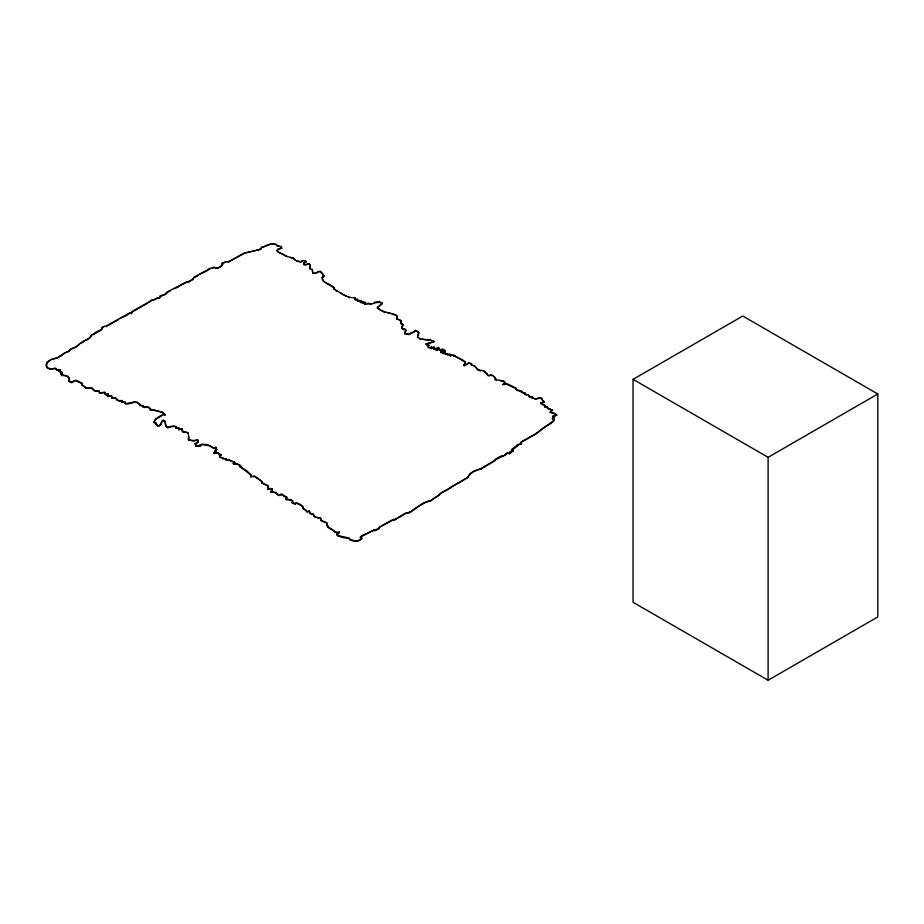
<?xml version="1.0" encoding="UTF-8"?>
<svg xmlns="http://www.w3.org/2000/svg" width="924" height="924" viewBox="0 0 924 924"><rect width="100%" height="100%" fill="white"/><g stroke="black" fill="none" stroke-linecap="round" stroke-linejoin="round"><path stroke-width="1.39" d="M509.182 453.696L507.426 452.691L505.463 454.562L507.426 453.072L509.69 453.788L510.868 452.968L509.909 452.298L513.27 451.305C508.454 448.152 526.276 441.198 512.058 449.722M309.228 511.064L310.372 513.467L309.228 511.064L306.456 511.596L306.225 510.487L302.853 508.223L303.245 507.599M495.414 459.829L480.988 468.56L474.116 470.928L470.27 473.515L467.428 477.465L470.27 473.897L474.116 471.298L480.988 468.942L494.606 461.111L495.865 458.882L501.57 455.832L502.633 456.398L505.844 454.758M159.563 296.592L159.563 296.731A3.442 1.987 0 0 0 160.002 297.251L156.422 298.591A4.585 2.645 0 0 0 156.098 298.868M267.694 488.877L267.81 486.936L267.856 489.085L272.06 488.935M426.207 343.786L432.282 341.996C434.095 341.545 434.072 342.515 432.282 342.377L426.207 344.098L426.495 344.871L428.817 345.276L426.207 343.786L426.264 344.398M267.81 487.306L267.764 485.92L262.601 483.414L262.52 482.674L262.046 483.183L261.885 481.693L254.747 476.518L250.854 476.772L251.12 475.132L246.985 470.974L240.217 466.77L251.12 475.132M378.574 528.886L379.371 527.431L390.887 521.067C396.211 519.08 394.144 518.549 390.887 520.686L379.371 527.05L378.574 528.886L374.971 530.653L374.128 529.856L361.538 535.908L360.106 537.294L361.942 537.93L360.868 539.581C357.415 542.307 353.141 541.452 349.734 539.558L349.099 537.976L337.988 535.62L341.51 537.214L349.769 538.773M309.759 267.44L309.806 266.077M176.126 426.438C178.424 427.396 170.813 425.028 167.475 427.466L166.355 426.68M322.083 279.002L323.423 281.243L322.141 277.662L324.405 275.618L322.141 277.662M234.812 462.601L229.406 460.325L226.345 460.337L225.999 458.812L222.615 458.454L225.999 458.812M417.452 337.029L418.78 333.333M222.615 458.835L222.661 457.865L219.727 457.091L219.589 455.301L221.24 454.989M450.254 355.682L452.413 354.816L453.453 355.648L453.799 355.047L453.476 356.387L455.382 355.983C456.225 358.177 462.751 358.997 465.026 361.838L464.391 364.506L465.107 362.127M276.484 244.929L276.888 245.911L278.748 246.142M357.496 300.3C358.443 296.962 355.659 301.132 354.585 298.914L355.093 297.632L352.391 297.69C345.969 297.332 340.101 292.4 334.419 289.327C334.153 285.054 326.738 284.292 323.423 280.861M259.355 249.549L260.464 249.561L261.504 247.909L258.836 249.769L244.098 253.107L229.106 261.561L225.918 261.7L222.003 263.213L222.823 264.241L220.178 266.851L217.336 268.11L213.883 267.267L210.152 268.353L193.844 277.373C193.393 281.139 189.478 279.949 188.935 282.236M276.461 245.207C278.055 245.553 283.449 247.309 280.295 246.569M312.428 270.12L312.959 273.331L315.176 273.458M310.187 265.488L309.17 263.767L304.885 264.738L303.869 264.021M437.479 350.069C432.317 351.882 445.657 343.82 434.095 349.526C434.915 346.835 433.46 346.939 431.404 348.66C432.432 345.449 428.817 348.868 428.447 346.639M434.557 347.597L433.622 346.904L431.97 348.498M285.955 499.468L286.821 497.412L284.938 497.031L282.709 495.021L286.821 497.031L285.955 499.468L291.245 499.584L292.654 500.981L292.203 502.887L295.172 504.054L296.696 503.222L301.721 505.705L303.361 507.68M261.504 248.29L261.573 247.424C265.673 246.639 270.94 242.458 274.058 244.433M357.496 299.919L358.085 301.386L360.487 300.704L360.014 301.755M154.135 422.326L155.74 418.803L161.608 415.107L165.234 414.633L162.555 412.196L150.046 409.055M401.605 327.754L403.141 324.567L401.547 324.209L401.801 323.331L400.589 322.672L400.623 320.201L397.124 318.999M404.527 333.957L405.624 331.173M182.386 429.533L181.231 428.875L178.886 429.718L179.117 428.043L175.722 427.974L179.117 428.424M433.864 348.544L434.557 347.216M541.464 402.737L544.317 401.825L541.071 403.13M321.125 519.577L320.478 518.179L320.824 520.524L326.877 523.169L326.784 524.901L327.939 526.414L326.946 525.398L326.877 522.788L320.824 520.143M357.553 299.688L355.994 300M262.601 483.414L262.046 483.183M222.418 265.142C223.25 263.86 219.831 268.665 219.565 267.094M164.946 421.737L164.726 420.72M450.207 355.624L450.127 354.019L446.973 354.285M314.206 516.666L320.397 518.214L315.442 517.324L313.317 514.968M488.276 375.756L492.284 375.213L495.541 377.928L495.426 379.556L503.869 381.069L504.966 382.455L502.979 384.292L507.773 384.061L516.019 388.149L515.846 388.796C516.701 391.268 522.176 389.732 521.263 391.834L525.167 393.162L524.532 394.178M516.019 388.149L515.846 389.166L517.532 390.332M159.043 298.025L160.002 297.771A3.442 1.987 0 0 1 159.563 297.112L160.06 295.865L164.611 294.537M161.203 423.1L162.462 420.489L164.691 420.894M148.926 302.321L151.213 300.184L152.783 300.323L157.761 297.724M150.254 301.698L151.213 300.566L155.775 299.249M545.195 406.144L545.125 407.507M546.558 407.542C546.188 406.225 548.671 408.893 550.796 409.759M125.075 402.783L125.433 403.88L128.471 403.904L134.13 402.356C137.641 401.189 141.672 406.548 139.062 403.776M428.424 347.921L427.466 345.692L428.817 344.895M334.419 289.327L333.668 289.189L334.28 287.422M521.148 392.192L521.737 391.152M464.391 364.137L463.894 365.558M197.724 441.476L197.898 440.298L193.22 440.921L188.646 440.043L188.958 437.606M378.563 527.8L378.574 528.505L374.971 530.272M222.661 457.865L219.727 457.472L219.589 455.301M271.852 491.071L270.582 491.764L271.852 491.452L272.337 488.588L267.694 488.496M271.656 490.621L272.06 488.553M154.135 421.945C153.199 424.347 157.565 421.968 156.283 423.908M69.369 379.163L68.63 381.115L71.183 382.698L75.826 380.596L82.444 383.876M409.286 512.381C414.864 509.124 423.053 501.709 430.422 500.658L438.75 495.252L430.422 501.039C423.1 502.194 415.835 508.674 409.748 512.624L405.451 513.617L394.56 520.05M46.801 363.167L46.5 367.255L47.817 368.202A6.179 3.569 0 0 0 51.49 369.288L54.689 368.468L56.029 368.942M401.767 326.761L403.211 325.179L401.547 324.59L401.801 323.7L400.589 323.053L401.132 320.709M405.867 330.549L404.758 332.594M309.806 266.459L310.187 265.119L309.17 264.149M417.544 335.735L418.745 332.421C415.985 330.18 415.788 330.007 413.906 332.19M175.722 428.343L176.091 427.084M274.185 243.751L276.253 244.386L276.484 245.31M440.921 352.506L441.499 351.051M441.487 351.224C445.726 348.741 441.591 350.057 441.302 351.501M82.352 383.703C81.647 384.95 81.647 385.828 82.352 384.084L82.236 383.275L75.826 380.214L72.834 381.427L72.199 382.628M549.768 409.297L552.425 410.187L549.988 412.682M552.425 410.187C546.534 413.559 555.024 411.965 556.652 415.003C548.186 416.574 556.525 416.493 552.864 418.48C553.488 421.286 550.935 418.006 554.227 417.359M554.157 417.879C549.48 415.996 555.774 417.024 556.652 415.003M61.4 373.469L60.534 374.035L61.469 374.035L61.908 372.199L58.743 371.09L60.464 369.762L56.814 369.727L55.867 368.953M61.469 374.035L61.931 372.591L58.743 371.471L60.464 370.143L56.814 370.108L55.763 368.168L51.49 368.919A6.179 3.569 0 0 1 47.817 367.821L46.373 366.17M397.228 316.493L396.8 318.734M396.789 317.821L397.112 315.534C390.621 312.485 383.344 312.659 377.581 308.246M495.518 459.771L502.656 456.19M46.685 363.167L50 360.429M339.408 532.409L336.752 534.28L337.988 536.001M417.452 336.659C420.79 341.014 428.701 338.38 433.853 341.349L433.656 342.007M101.94 328.713C102.83 325.156 108.189 326.784 110.522 323.573L129.406 313.028L131.531 313.352L129.406 313.409L127.604 314.61M181.092 285.077C186.267 280.954 191.164 282.028 193.809 277.754M438.75 495.634C439.247 493.231 447.32 490.321 450.554 487.872A8.12 4.689 0 0 1 451.836 486.948L467.787 477.188M360.568 536.948L374.128 530.226L374.971 530.653M46.327 364.53L46.662 363.894M154.308 421.205L155.74 418.803M521.436 443.867L521.021 442.377L535.643 434.176L545.01 426.773L550.935 423.596L554.227 420.27L535.643 433.795L521.021 441.995L521.436 443.867L517.047 445.299L517.671 445.749M164.426 421.39C161.815 416.135 161.169 430.11 155.971 424.37M161.434 423.758C156.502 430.307 157.484 421.702 154.019 422.245M364.668 303.095L364.587 304.227L369.323 303.73M364.449 303.857C368.122 300.023 359.24 303.95 363.467 302.887M165.061 415.292L162.555 412.578L155.648 410.568L150.866 410.198L149.792 409.863L149.919 408.327L148.845 407.207L142.539 406.352L144.179 407.507L147.944 407.253L149.919 408.708M214.761 453.003L215.292 452.113C217.44 451.455 213.779 451.755 215.28 450.612L216.84 449.572M430.954 348.487L431.681 346.904M471.402 365.396L471.587 363.941L468.422 363.04L471.587 363.571L471.517 365.223L474.255 365.569L474.705 366.447M455.266 356.756L455.382 355.983M445.784 353.546L446.881 353.696L447.389 354.989L450.404 354.816M306.225 510.487L302.853 508.604L303.361 507.299L300.543 504.585L296.696 502.852L295.807 502.772L295.172 504.054M250.854 476.772L251.074 476.426M188.323 439.131L188.623 436.648M377.466 307.773L382.351 303.315L379.152 301.467L374.855 302.321L374.093 303.638M379.152 301.467L378.701 302.494L374.855 302.702M382.351 303.315L377.165 307.657L380.087 309.656M464.148 364.841L464.298 365.869L466.424 364.726M68.595 351.651L71.044 349.237L75.191 347.32M101.998 328.621L101.501 329.371C99.318 331.115 92.412 332.652 93.751 334.858M131.451 312.543L136.81 309.424M164.564 294.629C168.561 290.552 172.788 289.327 176.842 287.006A4.793 2.772 0 0 0 177.512 286.821L182.571 283.934M402.899 329.429L405.624 329.799M468.422 363.04L463.94 365.43M182.871 284.199L184.303 283.449M438.519 349.711L439.501 349.214L436.232 349.965L438.553 348.51L435.158 348.764M218.595 267.463L217.59 268.434M87.457 339.593L88.207 338.681M46.801 363.548L46.905 362.335L50 360.048L57.392 357.842L64.38 353.026L68.595 351.27L71.044 348.856L75.826 346.974C79.464 344.098 82.86 340.933 85.84 340.113M61.238 355.798L65.5 352.587M531.947 397.516C535.319 398.521 531.161 398.752 532.282 397.112C528.747 398.025 529.891 395.391 527.685 394.617L524.578 394.04M531.947 397.898L532.282 397.112M79.441 344.167L76.415 346.939M126.403 315.511L127.062 314.876M307.103 511.977L309.228 511.446M159.621 296.673C162.462 295.738 164.345 294.733 166.609 293.347M370.212 304.4L369.831 303.534M320.824 520.524L321.021 518.838M180.654 285.285L177.986 286.89M126.114 315.823L124.497 316.378M95.946 333.079L101.501 329.752L101.721 327.685M131.531 313.733L131.451 312.162L133.033 310.868L150.254 301.316M364.703 303.245L365.419 302.587L364.506 302.494M529.498 395.564L529.244 397.008L532.282 397.493M525.167 393.162L524.578 394.421L526.507 395.056M91.684 335.158L91.257 335.886M542.966 401.178L541.649 398.96L544.317 402.206M122.291 400.901L121.471 402.46L125.375 402.344M121.564 401.975L122.234 400.438L119.335 400.75L116.516 399.387M458.627 482.698L458.396 483.24L467.787 477.569M103.777 326.761L101.721 328.066L102.391 327.304M176.01 287.861L173.897 288.785M349.734 539.558L356.964 541.21L360.868 539.2M89.097 338.588L91.153 336.359M301.443 261.908L302.437 261.042M394.56 519.669L405.451 513.247L409.748 512.243M197.805 275.329L196.685 276.565L193.844 277.373M138.473 403.557L137.064 402.217L134.13 401.975L125.976 403.626L124.983 403.107L124.775 401.663L121.471 401.917M107.346 395.738L108.362 393.913L105.371 394.386L104.978 392.203L99.677 392.839M265.535 246.05L263.744 246.777M156.514 419.046L162.174 415.465M440.921 352.125L444.952 350.739C444.814 353.684 441.071 353.603 445.322 351.466M441.418 352.148L444.952 350.739M512.058 449.584L513.27 451.305M517.301 445.98L517.047 444.918L521.436 443.485M137.838 308.847L147.759 302.968M337.641 533.702L337.202 535.065L336.752 534.28M354.319 298.071L355.093 298.013L354.585 299.295L355.405 299.757M277.292 250.369L277.778 249.076L281.635 248.059L277.292 250.081L277.512 251.582L280.007 253.107L277.512 251.201M197.909 442.122L195.195 443.647L195.934 444.721M184.788 283.218L186.394 282.143L188.046 282.363M451.328 355.486L450.462 356.11L450.207 355.243M270.582 491.383L275.814 492.457L278.736 495.541L279.799 494.398L281.97 494.051L282.709 495.391M278.736 495.541L282.421 494.687M177.87 286.983L177.651 287.133A4.793 2.772 0 0 1 176.842 287.387L176.103 287.803M222.511 264.934L222.003 263.594L222.984 263.121M360.914 538.981L361.942 538.311L360.487 537.629M509.182 453.314L510.868 452.598L509.909 451.917L511.122 451.097L513.27 450.924M85.539 388.034L92.007 387.999L94.953 390.852L98.88 390.783L99.677 393.22L104.978 392.584L105.371 394.756L108.362 394.294L107.346 395.357L107.588 396.5L111.654 396.165L111.943 398.244L114.738 397.886L116.586 398.949M292.203 502.887L292.55 501.813L292.723 502.529M206.606 270.986L210.152 268.734M370.998 304.343L371.633 303.938M467.325 364.391L467.994 363.964M85.793 340.298L89.64 337.722L91.684 334.777L95.415 333.518M338.38 533.645L339.385 531.993L337.988 532.328C334.049 532.339 331.832 528.366 327.974 527.096L327.777 525.779M57.762 357.542L60.718 356.075M240.217 466.77C242.053 465.349 238.219 464.68 237.329 463.79L233.322 463.513L234.523 464.402L237.329 464.16C238.219 465.061 242.053 465.731 240.217 467.151M106.595 326.669L107.161 325.618L112.555 323.157M458.396 482.859L451.836 486.567A8.12 4.689 0 0 0 450.554 487.491C447.32 489.939 439.247 492.85 438.75 495.252M305.856 264.945L308.154 264.01M54.077 358.639L56.734 358.085M243.37 253.881L229.106 261.561M428.378 346.766L427.466 346.073L428.817 345.276M270.293 244.225L266.077 245.911M200.577 445.322L202.229 444.559L209.251 445.668L213.017 447.99L214.888 448.186C215.338 446.627 217.463 448.59 215.535 448.544L216.84 449.191L215.28 450.231C213.779 451.374 217.44 451.074 215.292 451.732L214.726 453.222L213.698 453.465L214.726 452.841M118.561 319.612L112.867 322.811M633.067 379.348L742.757 316.031L877.8 393.994L877.8 616.932L768.11 680.249L633.067 602.286L633.067 379.348L768.11 457.322L877.8 393.994M142.539 406.352L143.451 405.682L139.57 405.105M142.539 406.733L143.451 406.063L139.57 405.474L139.478 404.839M60.534 374.035C62.081 376.877 67.186 374.208 69.046 378.309M545.125 407.126L547.216 406.641M227.824 262.046L228.909 261.977M243.901 253.592L247.101 252.471M51.987 359.355L52.414 358.743M233.322 463.513C237.734 462.081 230.838 461.353 229.406 459.956L225.964 459.771M233.322 463.894L234.95 463.502L234.915 462.762M505.959 384.188L502.979 384.673L504.966 382.836L503.615 381.323L499.93 380.561M68.63 381.115L69.104 378.147L69.404 379.163M505.844 454.377L502.633 456.398M213.883 267.648L212.37 268.318M316.239 272.915L319.277 271.494M68.076 351.559L66.724 351.975M533.414 398.163C536.255 400.577 539.108 396.096 541.637 398.383L541.649 399.341M541.637 398.383L537.987 398.359M124.116 316.597L121.09 317.833M443.901 349.595C442.804 347.724 439.812 351.178 439.501 349.214M443.901 349.977L439.524 350.081A1.525 0.878 0 0 1 439.454 349.838L439.454 349.515M446.038 354.469L446.881 353.696M199.549 274.474L205.682 271.425M157.565 297.955L158.593 297.99M166.181 426.23L167.475 427.847L173.874 426.114L176.126 426.819M361.631 302.679L363.19 301.813L361.284 302.448L360.51 301.686C364.368 301.848 358.962 299.619 358.085 301.005L357.38 300.623M170.432 290.806C169.15 291.36 164.865 292.481 166.609 293.728M250.854 476.391L254.747 476.137L261.885 481.323L262.52 482.674M223.793 262.866L225.918 262.081M252.321 251.42L254.897 250.762M328.17 527.027L328.17 527.408M258.836 249.769L256.144 250.439M428.216 340.147L422.522 339.258M415.234 330.203C415.211 332.49 410.302 332.19 408.962 334.188L404.527 333.576M263.259 246.974L261.573 247.424M195.195 444.028L197.909 442.504L197.898 439.916L193.22 440.552L188.346 439.778M360.21 301.744L362.093 301.386L360.51 302.067L360.764 302.679M82.317 385.008L86.463 387.745M82.317 385.377L86.232 388.034L92.007 388.369L93.774 390.609L98.441 390.991L99.561 392.411M280.007 252.726L286.983 256.479L290.506 257.403C293.832 257.357 298.406 263.848 293.486 257.946M122.234 400.82L118.838 400.981L116.516 399.769L116.586 398.567L114.738 397.505L111.943 397.863L111.654 395.784L107.276 395.691M413.144 332.49L408.962 334.557L406.341 334.142M293.578 258.605L291.972 257.9M534.476 398.533L536.313 399.214L537.502 398.602M445.738 353.603L442.919 353.673M525.167 393.543L522.002 392.7M541.071 402.748L545.634 405.809M195.969 446.269L200.496 445.645L195.969 446.269L195.195 443.647M429.406 347.886L431.681 347.285M219.589 455.671L221.24 455.37L220.998 454.412L219.323 454.146L218.145 452.841L213.698 453.095M451.79 355.209L452.621 354.839M303.8 263.19L305.925 262.208L305.636 261.342M72.199 382.247L68.63 380.734M274.185 244.121L272.153 243.867M490.69 375.283L492.284 375.583M220.998 454.793L219.323 454.527L218.145 453.222L213.698 453.465M270.582 491.764L275.814 492.839L277.004 494.063M546.107 406.583L547.216 407.022M181.889 430.931L188.253 432.836L188.623 437.029M178.886 429.718L182.201 428.621L182.525 431.993L187.168 432.559L188.577 433.876M487.941 375.594C484.881 371.598 489.027 377.442 490.69 374.901M216.239 267.671L216.759 268.41M216.239 268.052L215.061 267.845M286.971 499.11L292.654 500.981M496.454 380.007L494.929 379.672L495.541 378.309L493.52 376.241M388.115 313.144L389.951 313.294M284.269 254.932L281 253.499M483.425 371.182L487.202 374.22M506.571 384.199L511.653 386.636M480.468 370.998L477.292 369.508M434.292 349.18L433.691 348.787M327.974 527.477L334.511 531.254M323.331 275.444L324.405 275.618M262.046 482.802L267.764 485.539L268.029 486.555L267.925 485.747M296.927 261.319L300.566 262.012M442.919 353.291L445.738 353.234L445.726 354.285M84.558 340.771C83.426 340.609 83.125 343.37 81.358 342.746M551.443 412.543L555.081 413.756M549.768 409.678L547.1 407.657M430.792 340.402L430.203 340.136M521.737 391.533L518.202 390.783M402.61 329.394L401.605 327.385M292.203 502.506L295.172 503.672M200.496 445.645L199.307 445.276L202.229 444.178L205.001 444.479L209.251 445.299L213.017 447.609L214.888 447.805C215.338 446.246 217.463 448.209 215.535 448.163L216.516 449.387M199.307 445.645L200.496 446.026M310.152 513.167L311.931 514.091L312.982 513.536L314.322 516.239M334.846 532.189C333.98 530.364 336.417 533.98 337.988 532.709L339.385 532.374M473.596 365.719L474.543 366.1M326.853 283.645L334.731 288.161M391.753 313.871L395.772 315.396M512.473 386.937L516.019 388.53M543.116 401.12L544.317 401.825M364.437 303.788L366.551 303.453C370.212 302.783 372.002 305.139 374.855 302.321M277.119 494.121L278.736 495.16M346.211 296.177L339.917 292.538M544.837 406.04L544.028 405.463M552.425 410.568L551.154 409.54M161.434 424.139L161.238 423.042M398.232 319.404L401.132 321.09M336.971 291.36L335.828 290.633M285.955 499.087L286.89 499.953M529.498 395.946L527.685 394.617M432.039 340.725L433.853 341.349M462.785 360.695L456.745 356.803M285.181 255.821L286.983 256.479M307.103 511.596L306.745 511.388M379.152 301.848L382.351 303.696M415.234 330.584L416.285 331.242M381.277 310.395L384.834 312.647M164.426 421.009L165.038 422.233M348.822 297.366L349.457 297.794M85.724 339.87L85.84 340.494M320.328 271.587L323.146 274.774M327.2 525.987L326.946 525.398M540.54 403.291L543.508 405.139M463.929 361.33L465.026 362.208M474.948 366.666L478.447 369.947L484.153 370.882L487.202 373.839M417.625 331.751L418.745 332.79M476.957 368.838L474.705 366.077M553.661 419.392L554.227 420.651M556.652 415.373L556.225 414.564M337.202 534.696L337.988 535.62M166.031 425.733L165.038 421.852M60.534 373.654C62.012 376.357 68.099 373.954 69.104 378.517M481.104 469.253L480.861 468.537M401.998 328.621L405.035 328.909L405.717 330.284M304.215 264.945L303.8 262.809L305.925 261.827L305.636 260.961L302.437 260.66L300.566 261.642L296.073 260.499M444.952 351.12L445.322 351.836M309.759 267.66L310.175 269.184L312.116 269.092L312.428 270.489M310.037 268.595L309.759 267.071M396.8 318.353L397.124 319.381M313.363 514.656L310.152 513.536L310.129 512.739M281.635 248.059L281.393 247.517L281.635 248.44M312.277 271.333L312.959 272.95L314.969 273.273L320.328 271.206L323.146 274.393L323.331 275.826L324.405 275.999L323.007 276.588M165.165 423.7L166.181 426.611M271.656 490.24L271.852 491.452M405.717 329.903L405.867 330.931M320.397 517.833L320.478 518.56M46.2 364.53L46.362 365.881M277.188 250.3L277.223 250.97M281.323 246.927L281.393 247.898M61.908 372.199L61.931 372.961M768.11 457.322L768.11 680.249M553.984 417.278L554.03 418.018M552.402 418.503L552.494 419.288M550.554 409.286L550.669 410.06M512.358 448.81L512.173 449.411M512.058 449.341L512.058 449.953M441.487 350.843L441.499 351.432M441.048 351.905L441.025 352.818M420.697 339.27L419.23 338.554M334.511 530.873L334.638 531.623M334.326 287.468L334.014 288.334M333.795 288.531L333.795 289.455M325.722 282.836L324.994 282.444M309.355 511.376L309.355 512.196M291.152 257.831L290.506 257.403M277.004 493.682L277.119 494.502M267.544 487.387L267.533 488.115M260.915 248.51L260.822 249.122M251.062 251.698L248.44 252.206M240.748 465.996L240.898 466.724M234.812 462.219L234.95 463.502M139.917 403.973L139.917 404.804M139.651 404.677L139.57 405.474M82.444 383.495L82.352 384.084M61.596 375.213L61.712 375.814"/></g></svg>
